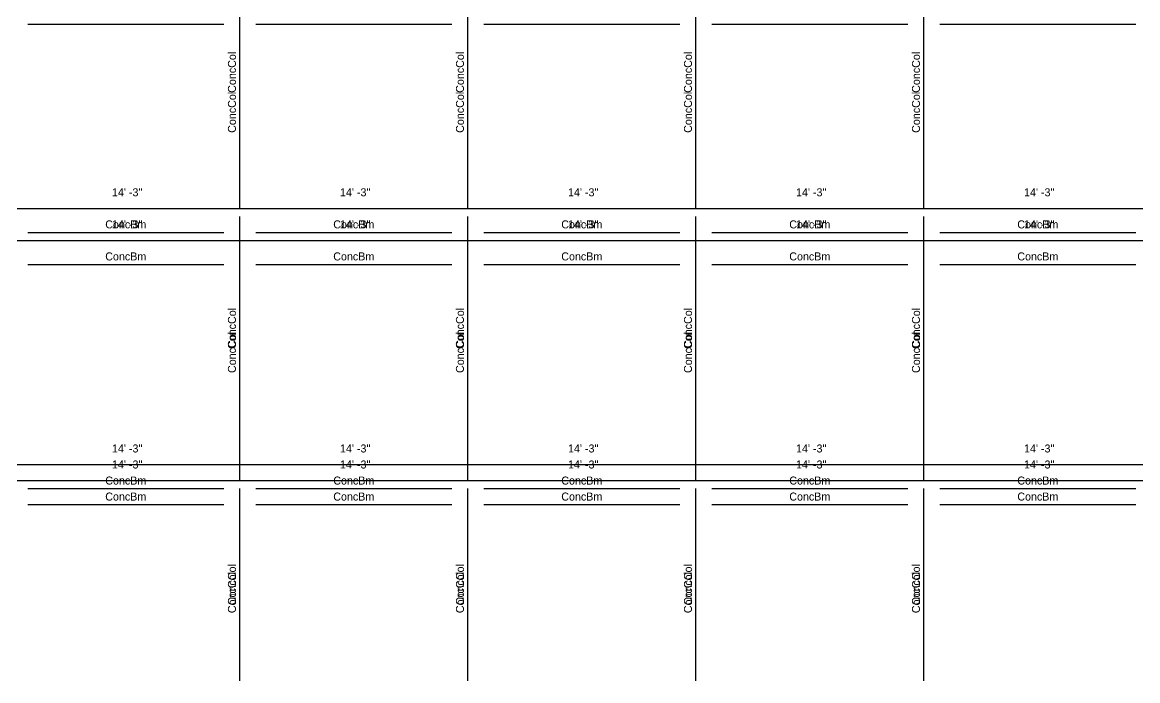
# Model space of a CAD drawing. Extents: x -38 to 2998, y -195 to 11529.
# Drawn here: x 753 to 1589, y 2928 to 3421 of the extents above; entities that cross this region are included whole.
import ezdxf
from ezdxf.enums import TextEntityAlignment as Align

# ---------------------------------------------------------------- set-up
doc = ezdxf.new("R2010")
doc.units = 0
doc.header["$MEASUREMENT"] = 0
doc.layers.get('0').update_dxf_attribs({"linetype": 'CONTINUOUS'})
for name, color, linetype in [('CENTERLINES', 7, 'CONTINUOUS'), ('DIMENSIONS', 4, 'CONTINUOUS'), ('TEXT', 5, 'CONTINUOUS')]:
    doc.layers.add(name, color=color, linetype=linetype)
doc.dimstyles.get("Standard").update_dxf_attribs({"dimtxt": 0.18, "dimasz": 0.18, "dimexe": 0.18, "dimexo": 0.0625, "dimgap": 0.09, "dimtad": 0, "dimtih": 1, "dimtoh": 1, "dimdec": 4, "dimzin": 0, "dimtxsty": 'STANDARD', "dimcen": 0.09, "dimazin": 3, "dimtfac": 1, "dimtdec": 4, "dimtofl": 0, "dimtmove": 0, "dimatfit": 3, "dimtolj": 1, "dimtzin": 0})

# ---------------------------------------------------------------- blocks, each defined once
blk = doc.blocks.new('*D3545')
at = {"color": 1, "linetype": 'BYBLOCK'}
for points in [[(749.73, 3094.77), (748.67, 3093.71), (741.25, 3086.29), (740.19, 3085.23)], [(920.73, 3094.77), (919.67, 3093.71), (912.25, 3086.29), (911.19, 3085.23)]]:
    blk.add_solid(points, dxfattribs=at)
at = {"layer": 'DIMENSIONS', "color": 9, "linetype": 'BYBLOCK'}
for p, q in [((744.96, 3090), (744.96, 3108)), ((915.96, 3090), (915.96, 3108))]:
    blk.add_line(p, q, dxfattribs=at)
at = {"layer": 'DIMENSIONS', "color": 0, "linetype": 'BYBLOCK'}
blk.add_line((744.96, 3090), (915.96, 3090), dxfattribs=at)
at = {"layer": 'DIMENSIONS', "color": 0, "linetype": 'BYBLOCK', "insert": (830.46, 3102), "char_height": 6, "attachment_point": 5}
blk.add_mtext("\\A1; 14' -3''", dxfattribs=at)
blk = doc.blocks.new('*D3546')
at = {"color": 1, "linetype": 'BYBLOCK'}
for points in [[(920.73, 3094.77), (919.67, 3093.71), (912.25, 3086.29), (911.19, 3085.23)], [(1091.73, 3094.77), (1090.67, 3093.71), (1083.25, 3086.29), (1082.19, 3085.23)]]:
    blk.add_solid(points, dxfattribs=at)
at = {"layer": 'DIMENSIONS', "color": 9, "linetype": 'BYBLOCK'}
for p, q in [((915.96, 3090), (915.96, 3108)), ((1086.96, 3090), (1086.96, 3108))]:
    blk.add_line(p, q, dxfattribs=at)
at = {"layer": 'DIMENSIONS', "color": 0, "linetype": 'BYBLOCK'}
blk.add_line((915.96, 3090), (1086.96, 3090), dxfattribs=at)
at = {"layer": 'DIMENSIONS', "color": 0, "linetype": 'BYBLOCK', "insert": (1001.46, 3102), "char_height": 6, "attachment_point": 5}
blk.add_mtext("\\A1; 14' -3''", dxfattribs=at)
blk = doc.blocks.new('*D3547')
at = {"color": 1, "linetype": 'BYBLOCK'}
for points in [[(1091.73, 3094.77), (1090.67, 3093.71), (1083.25, 3086.29), (1082.19, 3085.23)], [(1262.73, 3094.77), (1261.67, 3093.71), (1254.25, 3086.29), (1253.19, 3085.23)]]:
    blk.add_solid(points, dxfattribs=at)
at = {"layer": 'DIMENSIONS', "color": 9, "linetype": 'BYBLOCK'}
for p, q in [((1086.96, 3090), (1086.96, 3108)), ((1257.96, 3090), (1257.96, 3108))]:
    blk.add_line(p, q, dxfattribs=at)
at = {"layer": 'DIMENSIONS', "color": 0, "linetype": 'BYBLOCK'}
blk.add_line((1086.96, 3090), (1257.96, 3090), dxfattribs=at)
at = {"layer": 'DIMENSIONS', "color": 0, "linetype": 'BYBLOCK', "insert": (1172.46, 3102), "char_height": 6, "attachment_point": 5}
blk.add_mtext("\\A1; 14' -3''", dxfattribs=at)
blk = doc.blocks.new('*D3548')
at = {"color": 1, "linetype": 'BYBLOCK'}
for points in [[(1262.73, 3094.77), (1261.67, 3093.71), (1254.25, 3086.29), (1253.19, 3085.23)], [(1433.73, 3094.77), (1432.67, 3093.71), (1425.25, 3086.29), (1424.19, 3085.23)]]:
    blk.add_solid(points, dxfattribs=at)
at = {"layer": 'DIMENSIONS', "color": 9, "linetype": 'BYBLOCK'}
for p, q in [((1257.96, 3090), (1257.96, 3108)), ((1428.96, 3090), (1428.96, 3108))]:
    blk.add_line(p, q, dxfattribs=at)
at = {"layer": 'DIMENSIONS', "color": 0, "linetype": 'BYBLOCK'}
blk.add_line((1257.96, 3090), (1428.96, 3090), dxfattribs=at)
at = {"layer": 'DIMENSIONS', "color": 0, "linetype": 'BYBLOCK', "insert": (1343.46, 3102), "char_height": 6, "attachment_point": 5}
blk.add_mtext("\\A1; 14' -3''", dxfattribs=at)
blk = doc.blocks.new('*D3549')
at = {"color": 1, "linetype": 'BYBLOCK'}
for points in [[(1433.73, 3094.77), (1432.67, 3093.71), (1425.25, 3086.29), (1424.19, 3085.23)], [(1604.73, 3094.77), (1603.67, 3093.71), (1596.25, 3086.29), (1595.19, 3085.23)]]:
    blk.add_solid(points, dxfattribs=at)
at = {"layer": 'DIMENSIONS', "color": 9, "linetype": 'BYBLOCK'}
for p, q in [((1428.96, 3090), (1428.96, 3108)), ((1599.96, 3090), (1599.96, 3108))]:
    blk.add_line(p, q, dxfattribs=at)
at = {"layer": 'DIMENSIONS', "color": 0, "linetype": 'BYBLOCK'}
blk.add_line((1428.96, 3090), (1599.96, 3090), dxfattribs=at)
at = {"layer": 'DIMENSIONS', "color": 0, "linetype": 'BYBLOCK', "insert": (1514.46, 3102), "char_height": 6, "attachment_point": 5}
blk.add_mtext("\\A1; 14' -3''", dxfattribs=at)
blk = doc.blocks.new('*D3566')
at = {"color": 1, "linetype": 'BYBLOCK'}
for points in [[(749.73, 3286.77), (748.67, 3285.71), (741.25, 3278.29), (740.19, 3277.23)], [(920.73, 3286.77), (919.67, 3285.71), (912.25, 3278.29), (911.19, 3277.23)]]:
    blk.add_solid(points, dxfattribs=at)
at = {"layer": 'DIMENSIONS', "color": 9, "linetype": 'BYBLOCK'}
for p, q in [((744.96, 3282), (744.96, 3300)), ((915.96, 3282), (915.96, 3300))]:
    blk.add_line(p, q, dxfattribs=at)
at = {"layer": 'DIMENSIONS', "color": 0, "linetype": 'BYBLOCK'}
blk.add_line((744.96, 3282), (915.96, 3282), dxfattribs=at)
at = {"layer": 'DIMENSIONS', "color": 0, "linetype": 'BYBLOCK', "insert": (830.46, 3294), "char_height": 6, "attachment_point": 5}
blk.add_mtext("\\A1; 14' -3''", dxfattribs=at)
blk = doc.blocks.new('*D3567')
at = {"color": 1, "linetype": 'BYBLOCK'}
for points in [[(920.73, 3286.77), (919.67, 3285.71), (912.25, 3278.29), (911.19, 3277.23)], [(1091.73, 3286.77), (1090.67, 3285.71), (1083.25, 3278.29), (1082.19, 3277.23)]]:
    blk.add_solid(points, dxfattribs=at)
at = {"layer": 'DIMENSIONS', "color": 9, "linetype": 'BYBLOCK'}
for p, q in [((915.96, 3282), (915.96, 3300)), ((1086.96, 3282), (1086.96, 3300))]:
    blk.add_line(p, q, dxfattribs=at)
at = {"layer": 'DIMENSIONS', "color": 0, "linetype": 'BYBLOCK'}
blk.add_line((915.96, 3282), (1086.96, 3282), dxfattribs=at)
at = {"layer": 'DIMENSIONS', "color": 0, "linetype": 'BYBLOCK', "insert": (1001.46, 3294), "char_height": 6, "attachment_point": 5}
blk.add_mtext("\\A1; 14' -3''", dxfattribs=at)
blk = doc.blocks.new('*D3568')
at = {"color": 1, "linetype": 'BYBLOCK'}
for points in [[(1091.73, 3286.77), (1090.67, 3285.71), (1083.25, 3278.29), (1082.19, 3277.23)], [(1262.73, 3286.77), (1261.67, 3285.71), (1254.25, 3278.29), (1253.19, 3277.23)]]:
    blk.add_solid(points, dxfattribs=at)
at = {"layer": 'DIMENSIONS', "color": 9, "linetype": 'BYBLOCK'}
for p, q in [((1086.96, 3282), (1086.96, 3300)), ((1257.96, 3282), (1257.96, 3300))]:
    blk.add_line(p, q, dxfattribs=at)
at = {"layer": 'DIMENSIONS', "color": 0, "linetype": 'BYBLOCK'}
blk.add_line((1086.96, 3282), (1257.96, 3282), dxfattribs=at)
at = {"layer": 'DIMENSIONS', "color": 0, "linetype": 'BYBLOCK', "insert": (1172.46, 3294), "char_height": 6, "attachment_point": 5}
blk.add_mtext("\\A1; 14' -3''", dxfattribs=at)
blk = doc.blocks.new('*D3569')
at = {"color": 1, "linetype": 'BYBLOCK'}
for points in [[(1262.73, 3286.77), (1261.67, 3285.71), (1254.25, 3278.29), (1253.19, 3277.23)], [(1433.73, 3286.77), (1432.67, 3285.71), (1425.25, 3278.29), (1424.19, 3277.23)]]:
    blk.add_solid(points, dxfattribs=at)
at = {"layer": 'DIMENSIONS', "color": 9, "linetype": 'BYBLOCK'}
for p, q in [((1257.96, 3282), (1257.96, 3300)), ((1428.96, 3282), (1428.96, 3300))]:
    blk.add_line(p, q, dxfattribs=at)
at = {"layer": 'DIMENSIONS', "color": 0, "linetype": 'BYBLOCK'}
blk.add_line((1257.96, 3282), (1428.96, 3282), dxfattribs=at)
at = {"layer": 'DIMENSIONS', "color": 0, "linetype": 'BYBLOCK', "insert": (1343.46, 3294), "char_height": 6, "attachment_point": 5}
blk.add_mtext("\\A1; 14' -3''", dxfattribs=at)
blk = doc.blocks.new('*D3570')
at = {"color": 1, "linetype": 'BYBLOCK'}
for points in [[(1433.73, 3286.77), (1432.67, 3285.71), (1425.25, 3278.29), (1424.19, 3277.23)], [(1604.73, 3286.77), (1603.67, 3285.71), (1596.25, 3278.29), (1595.19, 3277.23)]]:
    blk.add_solid(points, dxfattribs=at)
at = {"layer": 'DIMENSIONS', "color": 9, "linetype": 'BYBLOCK'}
for p, q in [((1428.96, 3282), (1428.96, 3300)), ((1599.96, 3282), (1599.96, 3300))]:
    blk.add_line(p, q, dxfattribs=at)
at = {"layer": 'DIMENSIONS', "color": 0, "linetype": 'BYBLOCK'}
blk.add_line((1428.96, 3282), (1599.96, 3282), dxfattribs=at)
at = {"layer": 'DIMENSIONS', "color": 0, "linetype": 'BYBLOCK', "insert": (1514.46, 3294), "char_height": 6, "attachment_point": 5}
blk.add_mtext("\\A1; 14' -3''", dxfattribs=at)
blk = doc.blocks.new('*D4036')
at = {"color": 1, "linetype": 'BYBLOCK'}
for points in [[(749.73, 3082.77), (748.67, 3081.71), (741.25, 3074.29), (740.19, 3073.23)], [(920.73, 3082.77), (919.67, 3081.71), (912.25, 3074.29), (911.19, 3073.23)]]:
    blk.add_solid(points, dxfattribs=at)
at = {"layer": 'DIMENSIONS', "color": 9, "linetype": 'BYBLOCK'}
for p, q in [((744.96, 3078), (744.96, 3096)), ((915.96, 3078), (915.96, 3096))]:
    blk.add_line(p, q, dxfattribs=at)
at = {"layer": 'DIMENSIONS', "color": 0, "linetype": 'BYBLOCK'}
blk.add_line((744.96, 3078), (915.96, 3078), dxfattribs=at)
at = {"layer": 'DIMENSIONS', "color": 0, "linetype": 'BYBLOCK', "insert": (830.46, 3090), "char_height": 6, "attachment_point": 5}
blk.add_mtext("\\A1; 14' -3''", dxfattribs=at)
blk = doc.blocks.new('*D4037')
at = {"color": 1, "linetype": 'BYBLOCK'}
for points in [[(920.73, 3082.77), (919.67, 3081.71), (912.25, 3074.29), (911.19, 3073.23)], [(1091.73, 3082.77), (1090.67, 3081.71), (1083.25, 3074.29), (1082.19, 3073.23)]]:
    blk.add_solid(points, dxfattribs=at)
at = {"layer": 'DIMENSIONS', "color": 9, "linetype": 'BYBLOCK'}
for p, q in [((915.96, 3078), (915.96, 3096)), ((1086.96, 3078), (1086.96, 3096))]:
    blk.add_line(p, q, dxfattribs=at)
at = {"layer": 'DIMENSIONS', "color": 0, "linetype": 'BYBLOCK'}
blk.add_line((915.96, 3078), (1086.96, 3078), dxfattribs=at)
at = {"layer": 'DIMENSIONS', "color": 0, "linetype": 'BYBLOCK', "insert": (1001.46, 3090), "char_height": 6, "attachment_point": 5}
blk.add_mtext("\\A1; 14' -3''", dxfattribs=at)
blk = doc.blocks.new('*D4038')
at = {"color": 1, "linetype": 'BYBLOCK'}
for points in [[(1091.73, 3082.77), (1090.67, 3081.71), (1083.25, 3074.29), (1082.19, 3073.23)], [(1262.73, 3082.77), (1261.67, 3081.71), (1254.25, 3074.29), (1253.19, 3073.23)]]:
    blk.add_solid(points, dxfattribs=at)
at = {"layer": 'DIMENSIONS', "color": 9, "linetype": 'BYBLOCK'}
for p, q in [((1086.96, 3078), (1086.96, 3096)), ((1257.96, 3078), (1257.96, 3096))]:
    blk.add_line(p, q, dxfattribs=at)
at = {"layer": 'DIMENSIONS', "color": 0, "linetype": 'BYBLOCK'}
blk.add_line((1086.96, 3078), (1257.96, 3078), dxfattribs=at)
at = {"layer": 'DIMENSIONS', "color": 0, "linetype": 'BYBLOCK', "insert": (1172.46, 3090), "char_height": 6, "attachment_point": 5}
blk.add_mtext("\\A1; 14' -3''", dxfattribs=at)
blk = doc.blocks.new('*D4039')
at = {"color": 1, "linetype": 'BYBLOCK'}
for points in [[(1262.73, 3082.77), (1261.67, 3081.71), (1254.25, 3074.29), (1253.19, 3073.23)], [(1433.73, 3082.77), (1432.67, 3081.71), (1425.25, 3074.29), (1424.19, 3073.23)]]:
    blk.add_solid(points, dxfattribs=at)
at = {"layer": 'DIMENSIONS', "color": 9, "linetype": 'BYBLOCK'}
for p, q in [((1257.96, 3078), (1257.96, 3096)), ((1428.96, 3078), (1428.96, 3096))]:
    blk.add_line(p, q, dxfattribs=at)
at = {"layer": 'DIMENSIONS', "color": 0, "linetype": 'BYBLOCK'}
blk.add_line((1257.96, 3078), (1428.96, 3078), dxfattribs=at)
at = {"layer": 'DIMENSIONS', "color": 0, "linetype": 'BYBLOCK', "insert": (1343.46, 3090), "char_height": 6, "attachment_point": 5}
blk.add_mtext("\\A1; 14' -3''", dxfattribs=at)
blk = doc.blocks.new('*D4040')
at = {"color": 1, "linetype": 'BYBLOCK'}
for points in [[(1433.73, 3082.77), (1432.67, 3081.71), (1425.25, 3074.29), (1424.19, 3073.23)], [(1604.73, 3082.77), (1603.67, 3081.71), (1596.25, 3074.29), (1595.19, 3073.23)]]:
    blk.add_solid(points, dxfattribs=at)
at = {"layer": 'DIMENSIONS', "color": 9, "linetype": 'BYBLOCK'}
for p, q in [((1428.96, 3078), (1428.96, 3096)), ((1599.96, 3078), (1599.96, 3096))]:
    blk.add_line(p, q, dxfattribs=at)
at = {"layer": 'DIMENSIONS', "color": 0, "linetype": 'BYBLOCK'}
blk.add_line((1428.96, 3078), (1599.96, 3078), dxfattribs=at)
at = {"layer": 'DIMENSIONS', "color": 0, "linetype": 'BYBLOCK', "insert": (1514.46, 3090), "char_height": 6, "attachment_point": 5}
blk.add_mtext("\\A1; 14' -3''", dxfattribs=at)
blk = doc.blocks.new('*D4057')
at = {"color": 1, "linetype": 'BYBLOCK'}
for points in [[(749.73, 3262.77), (748.67, 3261.71), (741.25, 3254.29), (740.19, 3253.23)], [(920.73, 3262.77), (919.67, 3261.71), (912.25, 3254.29), (911.19, 3253.23)]]:
    blk.add_solid(points, dxfattribs=at)
at = {"layer": 'DIMENSIONS', "color": 9, "linetype": 'BYBLOCK'}
for p, q in [((744.96, 3258), (744.96, 3276)), ((915.96, 3258), (915.96, 3276))]:
    blk.add_line(p, q, dxfattribs=at)
at = {"layer": 'DIMENSIONS', "color": 0, "linetype": 'BYBLOCK'}
blk.add_line((744.96, 3258), (915.96, 3258), dxfattribs=at)
at = {"layer": 'DIMENSIONS', "color": 0, "linetype": 'BYBLOCK', "insert": (830.46, 3270), "char_height": 6, "attachment_point": 5}
blk.add_mtext("\\A1; 14' -3''", dxfattribs=at)
blk = doc.blocks.new('*D4058')
at = {"color": 1, "linetype": 'BYBLOCK'}
for points in [[(920.73, 3262.77), (919.67, 3261.71), (912.25, 3254.29), (911.19, 3253.23)], [(1091.73, 3262.77), (1090.67, 3261.71), (1083.25, 3254.29), (1082.19, 3253.23)]]:
    blk.add_solid(points, dxfattribs=at)
at = {"layer": 'DIMENSIONS', "color": 9, "linetype": 'BYBLOCK'}
for p, q in [((915.96, 3258), (915.96, 3276)), ((1086.96, 3258), (1086.96, 3276))]:
    blk.add_line(p, q, dxfattribs=at)
at = {"layer": 'DIMENSIONS', "color": 0, "linetype": 'BYBLOCK'}
blk.add_line((915.96, 3258), (1086.96, 3258), dxfattribs=at)
at = {"layer": 'DIMENSIONS', "color": 0, "linetype": 'BYBLOCK', "insert": (1001.46, 3270), "char_height": 6, "attachment_point": 5}
blk.add_mtext("\\A1; 14' -3''", dxfattribs=at)
blk = doc.blocks.new('*D4059')
at = {"color": 1, "linetype": 'BYBLOCK'}
for points in [[(1091.73, 3262.77), (1090.67, 3261.71), (1083.25, 3254.29), (1082.19, 3253.23)], [(1262.73, 3262.77), (1261.67, 3261.71), (1254.25, 3254.29), (1253.19, 3253.23)]]:
    blk.add_solid(points, dxfattribs=at)
at = {"layer": 'DIMENSIONS', "color": 9, "linetype": 'BYBLOCK'}
for p, q in [((1086.96, 3258), (1086.96, 3276)), ((1257.96, 3258), (1257.96, 3276))]:
    blk.add_line(p, q, dxfattribs=at)
at = {"layer": 'DIMENSIONS', "color": 0, "linetype": 'BYBLOCK'}
blk.add_line((1086.96, 3258), (1257.96, 3258), dxfattribs=at)
at = {"layer": 'DIMENSIONS', "color": 0, "linetype": 'BYBLOCK', "insert": (1172.46, 3270), "char_height": 6, "attachment_point": 5}
blk.add_mtext("\\A1; 14' -3''", dxfattribs=at)
blk = doc.blocks.new('*D4060')
at = {"color": 1, "linetype": 'BYBLOCK'}
for points in [[(1262.73, 3262.77), (1261.67, 3261.71), (1254.25, 3254.29), (1253.19, 3253.23)], [(1433.73, 3262.77), (1432.67, 3261.71), (1425.25, 3254.29), (1424.19, 3253.23)]]:
    blk.add_solid(points, dxfattribs=at)
at = {"layer": 'DIMENSIONS', "color": 9, "linetype": 'BYBLOCK'}
for p, q in [((1257.96, 3258), (1257.96, 3276)), ((1428.96, 3258), (1428.96, 3276))]:
    blk.add_line(p, q, dxfattribs=at)
at = {"layer": 'DIMENSIONS', "color": 0, "linetype": 'BYBLOCK'}
blk.add_line((1257.96, 3258), (1428.96, 3258), dxfattribs=at)
at = {"layer": 'DIMENSIONS', "color": 0, "linetype": 'BYBLOCK', "insert": (1343.46, 3270), "char_height": 6, "attachment_point": 5}
blk.add_mtext("\\A1; 14' -3''", dxfattribs=at)
blk = doc.blocks.new('*D4061')
at = {"color": 1, "linetype": 'BYBLOCK'}
for points in [[(1433.73, 3262.77), (1432.67, 3261.71), (1425.25, 3254.29), (1424.19, 3253.23)], [(1604.73, 3262.77), (1603.67, 3261.71), (1596.25, 3254.29), (1595.19, 3253.23)]]:
    blk.add_solid(points, dxfattribs=at)
at = {"layer": 'DIMENSIONS', "color": 9, "linetype": 'BYBLOCK'}
for p, q in [((1428.96, 3258), (1428.96, 3276)), ((1599.96, 3258), (1599.96, 3276))]:
    blk.add_line(p, q, dxfattribs=at)
at = {"layer": 'DIMENSIONS', "color": 0, "linetype": 'BYBLOCK'}
blk.add_line((1428.96, 3258), (1599.96, 3258), dxfattribs=at)
at = {"layer": 'DIMENSIONS', "color": 0, "linetype": 'BYBLOCK', "insert": (1514.46, 3270), "char_height": 6, "attachment_point": 5}
blk.add_mtext("\\A1; 14' -3''", dxfattribs=at)
blk = doc.blocks.new('*D4506')
at = {"color": 1, "linetype": 'BYBLOCK'}
for points in [[(749.73, 3082.77), (748.67, 3081.71), (741.25, 3074.29), (740.19, 3073.23)], [(920.73, 3082.77), (919.67, 3081.71), (912.25, 3074.29), (911.19, 3073.23)]]:
    blk.add_solid(points, dxfattribs=at)
at = {"layer": 'DIMENSIONS', "color": 9, "linetype": 'BYBLOCK'}
for p, q in [((744.96, 3078), (744.96, 3096)), ((915.96, 3078), (915.96, 3096))]:
    blk.add_line(p, q, dxfattribs=at)
at = {"layer": 'DIMENSIONS', "color": 0, "linetype": 'BYBLOCK'}
blk.add_line((744.96, 3078), (915.96, 3078), dxfattribs=at)
at = {"layer": 'DIMENSIONS', "color": 0, "linetype": 'BYBLOCK', "insert": (830.46, 3090), "char_height": 6, "attachment_point": 5}
blk.add_mtext("\\A1; 14' -3''", dxfattribs=at)
blk = doc.blocks.new('*D4507')
at = {"color": 1, "linetype": 'BYBLOCK'}
for points in [[(920.73, 3082.77), (919.67, 3081.71), (912.25, 3074.29), (911.19, 3073.23)], [(1091.73, 3082.77), (1090.67, 3081.71), (1083.25, 3074.29), (1082.19, 3073.23)]]:
    blk.add_solid(points, dxfattribs=at)
at = {"layer": 'DIMENSIONS', "color": 9, "linetype": 'BYBLOCK'}
for p, q in [((915.96, 3078), (915.96, 3096)), ((1086.96, 3078), (1086.96, 3096))]:
    blk.add_line(p, q, dxfattribs=at)
at = {"layer": 'DIMENSIONS', "color": 0, "linetype": 'BYBLOCK'}
blk.add_line((915.96, 3078), (1086.96, 3078), dxfattribs=at)
at = {"layer": 'DIMENSIONS', "color": 0, "linetype": 'BYBLOCK', "insert": (1001.46, 3090), "char_height": 6, "attachment_point": 5}
blk.add_mtext("\\A1; 14' -3''", dxfattribs=at)
blk = doc.blocks.new('*D4508')
at = {"color": 1, "linetype": 'BYBLOCK'}
for points in [[(1091.73, 3082.77), (1090.67, 3081.71), (1083.25, 3074.29), (1082.19, 3073.23)], [(1262.73, 3082.77), (1261.67, 3081.71), (1254.25, 3074.29), (1253.19, 3073.23)]]:
    blk.add_solid(points, dxfattribs=at)
at = {"layer": 'DIMENSIONS', "color": 9, "linetype": 'BYBLOCK'}
for p, q in [((1086.96, 3078), (1086.96, 3096)), ((1257.96, 3078), (1257.96, 3096))]:
    blk.add_line(p, q, dxfattribs=at)
at = {"layer": 'DIMENSIONS', "color": 0, "linetype": 'BYBLOCK'}
blk.add_line((1086.96, 3078), (1257.96, 3078), dxfattribs=at)
at = {"layer": 'DIMENSIONS', "color": 0, "linetype": 'BYBLOCK', "insert": (1172.46, 3090), "char_height": 6, "attachment_point": 5}
blk.add_mtext("\\A1; 14' -3''", dxfattribs=at)
blk = doc.blocks.new('*D4509')
at = {"color": 1, "linetype": 'BYBLOCK'}
for points in [[(1262.73, 3082.77), (1261.67, 3081.71), (1254.25, 3074.29), (1253.19, 3073.23)], [(1433.73, 3082.77), (1432.67, 3081.71), (1425.25, 3074.29), (1424.19, 3073.23)]]:
    blk.add_solid(points, dxfattribs=at)
at = {"layer": 'DIMENSIONS', "color": 9, "linetype": 'BYBLOCK'}
for p, q in [((1257.96, 3078), (1257.96, 3096)), ((1428.96, 3078), (1428.96, 3096))]:
    blk.add_line(p, q, dxfattribs=at)
at = {"layer": 'DIMENSIONS', "color": 0, "linetype": 'BYBLOCK'}
blk.add_line((1257.96, 3078), (1428.96, 3078), dxfattribs=at)
at = {"layer": 'DIMENSIONS', "color": 0, "linetype": 'BYBLOCK', "insert": (1343.46, 3090), "char_height": 6, "attachment_point": 5}
blk.add_mtext("\\A1; 14' -3''", dxfattribs=at)
blk = doc.blocks.new('*D4510')
at = {"color": 1, "linetype": 'BYBLOCK'}
for points in [[(1433.73, 3082.77), (1432.67, 3081.71), (1425.25, 3074.29), (1424.19, 3073.23)], [(1604.73, 3082.77), (1603.67, 3081.71), (1596.25, 3074.29), (1595.19, 3073.23)]]:
    blk.add_solid(points, dxfattribs=at)
at = {"layer": 'DIMENSIONS', "color": 9, "linetype": 'BYBLOCK'}
for p, q in [((1428.96, 3078), (1428.96, 3096)), ((1599.96, 3078), (1599.96, 3096))]:
    blk.add_line(p, q, dxfattribs=at)
at = {"layer": 'DIMENSIONS', "color": 0, "linetype": 'BYBLOCK'}
blk.add_line((1428.96, 3078), (1599.96, 3078), dxfattribs=at)
at = {"layer": 'DIMENSIONS', "color": 0, "linetype": 'BYBLOCK', "insert": (1514.46, 3090), "char_height": 6, "attachment_point": 5}
blk.add_mtext("\\A1; 14' -3''", dxfattribs=at)
blk = doc.blocks.new('*D4527')
at = {"color": 1, "linetype": 'BYBLOCK'}
for points in [[(749.73, 3262.77), (748.67, 3261.71), (741.25, 3254.29), (740.19, 3253.23)], [(920.73, 3262.77), (919.67, 3261.71), (912.25, 3254.29), (911.19, 3253.23)]]:
    blk.add_solid(points, dxfattribs=at)
at = {"layer": 'DIMENSIONS', "color": 9, "linetype": 'BYBLOCK'}
for p, q in [((744.96, 3258), (744.96, 3276)), ((915.96, 3258), (915.96, 3276))]:
    blk.add_line(p, q, dxfattribs=at)
at = {"layer": 'DIMENSIONS', "color": 0, "linetype": 'BYBLOCK'}
blk.add_line((744.96, 3258), (915.96, 3258), dxfattribs=at)
at = {"layer": 'DIMENSIONS', "color": 0, "linetype": 'BYBLOCK', "insert": (830.46, 3270), "char_height": 6, "attachment_point": 5}
blk.add_mtext("\\A1; 14' -3''", dxfattribs=at)
blk = doc.blocks.new('*D4528')
at = {"color": 1, "linetype": 'BYBLOCK'}
for points in [[(920.73, 3262.77), (919.67, 3261.71), (912.25, 3254.29), (911.19, 3253.23)], [(1091.73, 3262.77), (1090.67, 3261.71), (1083.25, 3254.29), (1082.19, 3253.23)]]:
    blk.add_solid(points, dxfattribs=at)
at = {"layer": 'DIMENSIONS', "color": 9, "linetype": 'BYBLOCK'}
for p, q in [((915.96, 3258), (915.96, 3276)), ((1086.96, 3258), (1086.96, 3276))]:
    blk.add_line(p, q, dxfattribs=at)
at = {"layer": 'DIMENSIONS', "color": 0, "linetype": 'BYBLOCK'}
blk.add_line((915.96, 3258), (1086.96, 3258), dxfattribs=at)
at = {"layer": 'DIMENSIONS', "color": 0, "linetype": 'BYBLOCK', "insert": (1001.46, 3270), "char_height": 6, "attachment_point": 5}
blk.add_mtext("\\A1; 14' -3''", dxfattribs=at)
blk = doc.blocks.new('*D4529')
at = {"color": 1, "linetype": 'BYBLOCK'}
for points in [[(1091.73, 3262.77), (1090.67, 3261.71), (1083.25, 3254.29), (1082.19, 3253.23)], [(1262.73, 3262.77), (1261.67, 3261.71), (1254.25, 3254.29), (1253.19, 3253.23)]]:
    blk.add_solid(points, dxfattribs=at)
at = {"layer": 'DIMENSIONS', "color": 9, "linetype": 'BYBLOCK'}
for p, q in [((1086.96, 3258), (1086.96, 3276)), ((1257.96, 3258), (1257.96, 3276))]:
    blk.add_line(p, q, dxfattribs=at)
at = {"layer": 'DIMENSIONS', "color": 0, "linetype": 'BYBLOCK'}
blk.add_line((1086.96, 3258), (1257.96, 3258), dxfattribs=at)
at = {"layer": 'DIMENSIONS', "color": 0, "linetype": 'BYBLOCK', "insert": (1172.46, 3270), "char_height": 6, "attachment_point": 5}
blk.add_mtext("\\A1; 14' -3''", dxfattribs=at)
blk = doc.blocks.new('*D4530')
at = {"color": 1, "linetype": 'BYBLOCK'}
for points in [[(1262.73, 3262.77), (1261.67, 3261.71), (1254.25, 3254.29), (1253.19, 3253.23)], [(1433.73, 3262.77), (1432.67, 3261.71), (1425.25, 3254.29), (1424.19, 3253.23)]]:
    blk.add_solid(points, dxfattribs=at)
at = {"layer": 'DIMENSIONS', "color": 9, "linetype": 'BYBLOCK'}
for p, q in [((1257.96, 3258), (1257.96, 3276)), ((1428.96, 3258), (1428.96, 3276))]:
    blk.add_line(p, q, dxfattribs=at)
at = {"layer": 'DIMENSIONS', "color": 0, "linetype": 'BYBLOCK'}
blk.add_line((1257.96, 3258), (1428.96, 3258), dxfattribs=at)
at = {"layer": 'DIMENSIONS', "color": 0, "linetype": 'BYBLOCK', "insert": (1343.46, 3270), "char_height": 6, "attachment_point": 5}
blk.add_mtext("\\A1; 14' -3''", dxfattribs=at)
blk = doc.blocks.new('*D4531')
at = {"color": 1, "linetype": 'BYBLOCK'}
for points in [[(1433.73, 3262.77), (1432.67, 3261.71), (1425.25, 3254.29), (1424.19, 3253.23)], [(1604.73, 3262.77), (1603.67, 3261.71), (1596.25, 3254.29), (1595.19, 3253.23)]]:
    blk.add_solid(points, dxfattribs=at)
at = {"layer": 'DIMENSIONS', "color": 9, "linetype": 'BYBLOCK'}
for p, q in [((1428.96, 3258), (1428.96, 3276)), ((1599.96, 3258), (1599.96, 3276))]:
    blk.add_line(p, q, dxfattribs=at)
at = {"layer": 'DIMENSIONS', "color": 0, "linetype": 'BYBLOCK'}
blk.add_line((1428.96, 3258), (1599.96, 3258), dxfattribs=at)
at = {"layer": 'DIMENSIONS', "color": 0, "linetype": 'BYBLOCK', "insert": (1514.46, 3270), "char_height": 6, "attachment_point": 5}
blk.add_mtext("\\A1; 14' -3''", dxfattribs=at)
blk = doc.blocks.new('*D4976')
at = {"color": 1, "linetype": 'BYBLOCK'}
for points in [[(749.73, 3082.77), (748.67, 3081.71), (741.25, 3074.29), (740.19, 3073.23)], [(920.73, 3082.77), (919.67, 3081.71), (912.25, 3074.29), (911.19, 3073.23)]]:
    blk.add_solid(points, dxfattribs=at)
at = {"layer": 'DIMENSIONS', "color": 9, "linetype": 'BYBLOCK'}
for p, q in [((744.96, 3078), (744.96, 3096)), ((915.96, 3078), (915.96, 3096))]:
    blk.add_line(p, q, dxfattribs=at)
at = {"layer": 'DIMENSIONS', "color": 0, "linetype": 'BYBLOCK'}
blk.add_line((744.96, 3078), (915.96, 3078), dxfattribs=at)
at = {"layer": 'DIMENSIONS', "color": 0, "linetype": 'BYBLOCK', "insert": (830.46, 3090), "char_height": 6, "attachment_point": 5}
blk.add_mtext("\\A1; 14' -3''", dxfattribs=at)
blk = doc.blocks.new('*D4977')
at = {"color": 1, "linetype": 'BYBLOCK'}
for points in [[(920.73, 3082.77), (919.67, 3081.71), (912.25, 3074.29), (911.19, 3073.23)], [(1091.73, 3082.77), (1090.67, 3081.71), (1083.25, 3074.29), (1082.19, 3073.23)]]:
    blk.add_solid(points, dxfattribs=at)
at = {"layer": 'DIMENSIONS', "color": 9, "linetype": 'BYBLOCK'}
for p, q in [((915.96, 3078), (915.96, 3096)), ((1086.96, 3078), (1086.96, 3096))]:
    blk.add_line(p, q, dxfattribs=at)
at = {"layer": 'DIMENSIONS', "color": 0, "linetype": 'BYBLOCK'}
blk.add_line((915.96, 3078), (1086.96, 3078), dxfattribs=at)
at = {"layer": 'DIMENSIONS', "color": 0, "linetype": 'BYBLOCK', "insert": (1001.46, 3090), "char_height": 6, "attachment_point": 5}
blk.add_mtext("\\A1; 14' -3''", dxfattribs=at)
blk = doc.blocks.new('*D4978')
at = {"color": 1, "linetype": 'BYBLOCK'}
for points in [[(1091.73, 3082.77), (1090.67, 3081.71), (1083.25, 3074.29), (1082.19, 3073.23)], [(1262.73, 3082.77), (1261.67, 3081.71), (1254.25, 3074.29), (1253.19, 3073.23)]]:
    blk.add_solid(points, dxfattribs=at)
at = {"layer": 'DIMENSIONS', "color": 9, "linetype": 'BYBLOCK'}
for p, q in [((1086.96, 3078), (1086.96, 3096)), ((1257.96, 3078), (1257.96, 3096))]:
    blk.add_line(p, q, dxfattribs=at)
at = {"layer": 'DIMENSIONS', "color": 0, "linetype": 'BYBLOCK'}
blk.add_line((1086.96, 3078), (1257.96, 3078), dxfattribs=at)
at = {"layer": 'DIMENSIONS', "color": 0, "linetype": 'BYBLOCK', "insert": (1172.46, 3090), "char_height": 6, "attachment_point": 5}
blk.add_mtext("\\A1; 14' -3''", dxfattribs=at)
blk = doc.blocks.new('*D4979')
at = {"color": 1, "linetype": 'BYBLOCK'}
for points in [[(1262.73, 3082.77), (1261.67, 3081.71), (1254.25, 3074.29), (1253.19, 3073.23)], [(1433.73, 3082.77), (1432.67, 3081.71), (1425.25, 3074.29), (1424.19, 3073.23)]]:
    blk.add_solid(points, dxfattribs=at)
at = {"layer": 'DIMENSIONS', "color": 9, "linetype": 'BYBLOCK'}
for p, q in [((1257.96, 3078), (1257.96, 3096)), ((1428.96, 3078), (1428.96, 3096))]:
    blk.add_line(p, q, dxfattribs=at)
at = {"layer": 'DIMENSIONS', "color": 0, "linetype": 'BYBLOCK'}
blk.add_line((1257.96, 3078), (1428.96, 3078), dxfattribs=at)
at = {"layer": 'DIMENSIONS', "color": 0, "linetype": 'BYBLOCK', "insert": (1343.46, 3090), "char_height": 6, "attachment_point": 5}
blk.add_mtext("\\A1; 14' -3''", dxfattribs=at)
blk = doc.blocks.new('*D4980')
at = {"color": 1, "linetype": 'BYBLOCK'}
for points in [[(1433.73, 3082.77), (1432.67, 3081.71), (1425.25, 3074.29), (1424.19, 3073.23)], [(1604.73, 3082.77), (1603.67, 3081.71), (1596.25, 3074.29), (1595.19, 3073.23)]]:
    blk.add_solid(points, dxfattribs=at)
at = {"layer": 'DIMENSIONS', "color": 9, "linetype": 'BYBLOCK'}
for p, q in [((1428.96, 3078), (1428.96, 3096)), ((1599.96, 3078), (1599.96, 3096))]:
    blk.add_line(p, q, dxfattribs=at)
at = {"layer": 'DIMENSIONS', "color": 0, "linetype": 'BYBLOCK'}
blk.add_line((1428.96, 3078), (1599.96, 3078), dxfattribs=at)
at = {"layer": 'DIMENSIONS', "color": 0, "linetype": 'BYBLOCK', "insert": (1514.46, 3090), "char_height": 6, "attachment_point": 5}
blk.add_mtext("\\A1; 14' -3''", dxfattribs=at)
blk = doc.blocks.new('*D4997')
at = {"color": 1, "linetype": 'BYBLOCK'}
for points in [[(749.73, 3262.77), (748.67, 3261.71), (741.25, 3254.29), (740.19, 3253.23)], [(920.73, 3262.77), (919.67, 3261.71), (912.25, 3254.29), (911.19, 3253.23)]]:
    blk.add_solid(points, dxfattribs=at)
at = {"layer": 'DIMENSIONS', "color": 9, "linetype": 'BYBLOCK'}
for p, q in [((744.96, 3258), (744.96, 3276)), ((915.96, 3258), (915.96, 3276))]:
    blk.add_line(p, q, dxfattribs=at)
at = {"layer": 'DIMENSIONS', "color": 0, "linetype": 'BYBLOCK'}
blk.add_line((744.96, 3258), (915.96, 3258), dxfattribs=at)
at = {"layer": 'DIMENSIONS', "color": 0, "linetype": 'BYBLOCK', "insert": (830.46, 3270), "char_height": 6, "attachment_point": 5}
blk.add_mtext("\\A1; 14' -3''", dxfattribs=at)
blk = doc.blocks.new('*D4998')
at = {"color": 1, "linetype": 'BYBLOCK'}
for points in [[(920.73, 3262.77), (919.67, 3261.71), (912.25, 3254.29), (911.19, 3253.23)], [(1091.73, 3262.77), (1090.67, 3261.71), (1083.25, 3254.29), (1082.19, 3253.23)]]:
    blk.add_solid(points, dxfattribs=at)
at = {"layer": 'DIMENSIONS', "color": 9, "linetype": 'BYBLOCK'}
for p, q in [((915.96, 3258), (915.96, 3276)), ((1086.96, 3258), (1086.96, 3276))]:
    blk.add_line(p, q, dxfattribs=at)
at = {"layer": 'DIMENSIONS', "color": 0, "linetype": 'BYBLOCK'}
blk.add_line((915.96, 3258), (1086.96, 3258), dxfattribs=at)
at = {"layer": 'DIMENSIONS', "color": 0, "linetype": 'BYBLOCK', "insert": (1001.46, 3270), "char_height": 6, "attachment_point": 5}
blk.add_mtext("\\A1; 14' -3''", dxfattribs=at)
blk = doc.blocks.new('*D4999')
at = {"color": 1, "linetype": 'BYBLOCK'}
for points in [[(1091.73, 3262.77), (1090.67, 3261.71), (1083.25, 3254.29), (1082.19, 3253.23)], [(1262.73, 3262.77), (1261.67, 3261.71), (1254.25, 3254.29), (1253.19, 3253.23)]]:
    blk.add_solid(points, dxfattribs=at)
at = {"layer": 'DIMENSIONS', "color": 9, "linetype": 'BYBLOCK'}
for p, q in [((1086.96, 3258), (1086.96, 3276)), ((1257.96, 3258), (1257.96, 3276))]:
    blk.add_line(p, q, dxfattribs=at)
at = {"layer": 'DIMENSIONS', "color": 0, "linetype": 'BYBLOCK'}
blk.add_line((1086.96, 3258), (1257.96, 3258), dxfattribs=at)
at = {"layer": 'DIMENSIONS', "color": 0, "linetype": 'BYBLOCK', "insert": (1172.46, 3270), "char_height": 6, "attachment_point": 5}
blk.add_mtext("\\A1; 14' -3''", dxfattribs=at)
blk = doc.blocks.new('*D5000')
at = {"color": 1, "linetype": 'BYBLOCK'}
for points in [[(1262.73, 3262.77), (1261.67, 3261.71), (1254.25, 3254.29), (1253.19, 3253.23)], [(1433.73, 3262.77), (1432.67, 3261.71), (1425.25, 3254.29), (1424.19, 3253.23)]]:
    blk.add_solid(points, dxfattribs=at)
at = {"layer": 'DIMENSIONS', "color": 9, "linetype": 'BYBLOCK'}
for p, q in [((1257.96, 3258), (1257.96, 3276)), ((1428.96, 3258), (1428.96, 3276))]:
    blk.add_line(p, q, dxfattribs=at)
at = {"layer": 'DIMENSIONS', "color": 0, "linetype": 'BYBLOCK'}
blk.add_line((1257.96, 3258), (1428.96, 3258), dxfattribs=at)
at = {"layer": 'DIMENSIONS', "color": 0, "linetype": 'BYBLOCK', "insert": (1343.46, 3270), "char_height": 6, "attachment_point": 5}
blk.add_mtext("\\A1; 14' -3''", dxfattribs=at)
blk = doc.blocks.new('*D5001')
at = {"color": 1, "linetype": 'BYBLOCK'}
for points in [[(1433.73, 3262.77), (1432.67, 3261.71), (1425.25, 3254.29), (1424.19, 3253.23)], [(1604.73, 3262.77), (1603.67, 3261.71), (1596.25, 3254.29), (1595.19, 3253.23)]]:
    blk.add_solid(points, dxfattribs=at)
at = {"layer": 'DIMENSIONS', "color": 9, "linetype": 'BYBLOCK'}
for p, q in [((1428.96, 3258), (1428.96, 3276)), ((1599.96, 3258), (1599.96, 3276))]:
    blk.add_line(p, q, dxfattribs=at)
at = {"layer": 'DIMENSIONS', "color": 0, "linetype": 'BYBLOCK'}
blk.add_line((1428.96, 3258), (1599.96, 3258), dxfattribs=at)
at = {"layer": 'DIMENSIONS', "color": 0, "linetype": 'BYBLOCK', "insert": (1514.46, 3270), "char_height": 6, "attachment_point": 5}
blk.add_mtext("\\A1; 14' -3''", dxfattribs=at)

msp = doc.modelspace()

# ---------------------------------------------------------------- linework, layer by layer
at = {"layer": 'CENTERLINES', "color": 0, "linetype": 'CONTINUOUS'}
for p, q in [((915.96, 3312), (915.96, 3456)), ((1086.96, 3312), (1086.96, 3456)), ((1257.96, 3312), (1257.96, 3456)), ((1428.96, 3312), (1428.96, 3456)), ((756.96, 3420), (903.96, 3420)), ((756.96, 3420), (903.96, 3420)), ((756.96, 3420), (903.96, 3420)), ((915.96, 3288), (915.96, 3420)), ((915.96, 3288), (915.96, 3420)), ((915.96, 3288), (915.96, 3420)), ((927.96, 3420), (1074.96, 3420)), ((927.96, 3420), (1074.96, 3420)), ((927.96, 3420), (1074.96, 3420)), ((1086.96, 3288), (1086.96, 3420)), ((1086.96, 3288), (1086.96, 3420)), ((1086.96, 3288), (1086.96, 3420)), ((1098.96, 3420), (1245.96, 3420)), ((1098.96, 3420), (1245.96, 3420)), ((1098.96, 3420), (1245.96, 3420)), ((1257.96, 3288), (1257.96, 3420)), ((1257.96, 3288), (1257.96, 3420)), ((1257.96, 3288), (1257.96, 3420)), ((1269.96, 3420), (1416.96, 3420)), ((1269.96, 3420), (1416.96, 3420)), ((1269.96, 3420), (1416.96, 3420)), ((1428.96, 3288), (1428.96, 3420)), ((1428.96, 3288), (1428.96, 3420)), ((1428.96, 3288), (1428.96, 3420)), ((1440.96, 3420), (1587.96, 3420)), ((1440.96, 3420), (1587.96, 3420)), ((1440.96, 3420), (1587.96, 3420)), ((756.96, 3264), (903.96, 3264)), ((915.96, 3120), (915.96, 3264)), ((927.96, 3264), (1074.96, 3264)), ((1086.96, 3120), (1086.96, 3264)), ((1098.96, 3264), (1245.96, 3264)), ((1257.96, 3120), (1257.96, 3264)), ((1269.96, 3264), (1416.96, 3264)), ((1428.96, 3120), (1428.96, 3264)), ((1440.96, 3264), (1587.96, 3264)), ((756.96, 3240), (903.96, 3240)), ((756.96, 3240), (903.96, 3240)), ((756.96, 3240), (903.96, 3240)), ((915.96, 3108), (915.96, 3240)), ((915.96, 3108), (915.96, 3240)), ((915.96, 3108), (915.96, 3240)), ((927.96, 3240), (1074.96, 3240)), ((927.96, 3240), (1074.96, 3240)), ((927.96, 3240), (1074.96, 3240)), ((1086.96, 3108), (1086.96, 3240)), ((1086.96, 3108), (1086.96, 3240)), ((1086.96, 3108), (1086.96, 3240)), ((1098.96, 3240), (1245.96, 3240)), ((1098.96, 3240), (1245.96, 3240)), ((1098.96, 3240), (1245.96, 3240)), ((1257.96, 3108), (1257.96, 3240)), ((1257.96, 3108), (1257.96, 3240)), ((1257.96, 3108), (1257.96, 3240)), ((1269.96, 3240), (1416.96, 3240)), ((1269.96, 3240), (1416.96, 3240)), ((1269.96, 3240), (1416.96, 3240)), ((1428.96, 3108), (1428.96, 3240)), ((1428.96, 3108), (1428.96, 3240)), ((1428.96, 3108), (1428.96, 3240)), ((1440.96, 3240), (1587.96, 3240)), ((1440.96, 3240), (1587.96, 3240)), ((1440.96, 3240), (1587.96, 3240)), ((756.96, 3072), (903.96, 3072)), ((915.96, 2928), (915.96, 3072)), ((927.96, 3072), (1074.96, 3072)), ((1086.96, 2928), (1086.96, 3072)), ((1098.96, 3072), (1245.96, 3072)), ((1257.96, 2928), (1257.96, 3072)), ((1269.96, 3072), (1416.96, 3072)), ((1428.96, 2928), (1428.96, 3072)), ((1440.96, 3072), (1587.96, 3072)), ((756.96, 3060), (903.96, 3060)), ((756.96, 3060), (903.96, 3060)), ((756.96, 3060), (903.96, 3060)), ((915.96, 2928), (915.96, 3060)), ((915.96, 2928), (915.96, 3060)), ((915.96, 2928), (915.96, 3060)), ((927.96, 3060), (1074.96, 3060)), ((927.96, 3060), (1074.96, 3060)), ((927.96, 3060), (1074.96, 3060)), ((1086.96, 2928), (1086.96, 3060)), ((1086.96, 2928), (1086.96, 3060)), ((1086.96, 2928), (1086.96, 3060)), ((1098.96, 3060), (1245.96, 3060)), ((1098.96, 3060), (1245.96, 3060)), ((1098.96, 3060), (1245.96, 3060)), ((1257.96, 2928), (1257.96, 3060)), ((1257.96, 2928), (1257.96, 3060)), ((1257.96, 2928), (1257.96, 3060)), ((1269.96, 3060), (1416.96, 3060)), ((1269.96, 3060), (1416.96, 3060)), ((1269.96, 3060), (1416.96, 3060)), ((1428.96, 2928), (1428.96, 3060)), ((1428.96, 2928), (1428.96, 3060)), ((1428.96, 2928), (1428.96, 3060)), ((1440.96, 3060), (1587.96, 3060)), ((1440.96, 3060), (1587.96, 3060)), ((1440.96, 3060), (1587.96, 3060))]:
    msp.add_line(p, q, dxfattribs=at)

# ---------------------------------------------------------------- texts
at = {"layer": 'TEXT', "color": 0}
for p in [(909.96, 3384), (1080.96, 3384), (1251.96, 3384), (1422.96, 3384), (909.96, 3354), (909.96, 3354), (909.96, 3354), (1080.96, 3354), (1080.96, 3354), (1080.96, 3354), (1251.96, 3354), (1251.96, 3354), (1251.96, 3354), (1422.96, 3354), (1422.96, 3354), (1422.96, 3354), (909.96, 3192), (1080.96, 3192), (1251.96, 3192), (1422.96, 3192), (909.96, 3174), (909.96, 3174), (909.96, 3174), (1080.96, 3174), (1080.96, 3174), (1080.96, 3174), (1251.96, 3174), (1251.96, 3174), (1251.96, 3174), (1422.96, 3174), (1422.96, 3174), (1422.96, 3174), (909.96, 3000), (1080.96, 3000), (1251.96, 3000), (1422.96, 3000), (909.96, 2994), (909.96, 2994), (909.96, 2994), (1080.96, 2994), (1080.96, 2994), (1080.96, 2994), (1251.96, 2994), (1251.96, 2994), (1251.96, 2994), (1422.96, 2994), (1422.96, 2994), (1422.96, 2994)]:
    msp.add_text('ConcCol', height=6, rotation=90, dxfattribs=at).set_placement(p, align=Align.MIDDLE)
for p in [(830.46, 3270), (1001.46, 3270), (1172.46, 3270), (1343.46, 3270), (1514.46, 3270), (830.46, 3246), (830.46, 3246), (830.46, 3246), (1001.46, 3246), (1001.46, 3246), (1001.46, 3246), (1172.46, 3246), (1172.46, 3246), (1172.46, 3246), (1343.46, 3246), (1343.46, 3246), (1343.46, 3246), (1514.46, 3246), (1514.46, 3246), (1514.46, 3246), (830.46, 3078), (1001.46, 3078), (1172.46, 3078), (1343.46, 3078), (1514.46, 3078), (830.46, 3066), (830.46, 3066), (830.46, 3066), (1001.46, 3066), (1001.46, 3066), (1001.46, 3066), (1172.46, 3066), (1172.46, 3066), (1172.46, 3066), (1343.46, 3066), (1343.46, 3066), (1343.46, 3066), (1514.46, 3066), (1514.46, 3066), (1514.46, 3066)]:
    msp.add_text('ConcBm', height=6, dxfattribs=at).set_placement(p, align=Align.MIDDLE)

# ---------------------------------------------------------------- dimensions: what is measured, and where the dimension line sits
at = {"layer": 'DIMENSIONS'}
for base, p1, p2, picture, middle in [((915.96, 3282), (744.96, 3270), (915.96, 3270), '*D3566', (830.46, 3270)), ((1086.96, 3282), (915.96, 3270), (1086.96, 3270), '*D3567', (1001.46, 3270)), ((1257.96, 3282), (1086.96, 3270), (1257.96, 3270), '*D3568', (1172.46, 3270)), ((1428.96, 3282), (1257.96, 3270), (1428.96, 3270), '*D3569', (1343.46, 3270)), ((1599.96, 3282), (1428.96, 3270), (1599.96, 3270), '*D3570', (1514.46, 3270)), ((915.96, 3258), (744.96, 3246), (915.96, 3246), '*D4057', (830.46, 3246)), ((915.96, 3258), (744.96, 3246), (915.96, 3246), '*D4527', (830.46, 3246)), ((915.96, 3258), (744.96, 3246), (915.96, 3246), '*D4997', (830.46, 3246)), ((1086.96, 3258), (915.96, 3246), (1086.96, 3246), '*D4058', (1001.46, 3246)), ((1086.96, 3258), (915.96, 3246), (1086.96, 3246), '*D4528', (1001.46, 3246)), ((1086.96, 3258), (915.96, 3246), (1086.96, 3246), '*D4998', (1001.46, 3246)), ((1257.96, 3258), (1086.96, 3246), (1257.96, 3246), '*D4059', (1172.46, 3246)), ((1257.96, 3258), (1086.96, 3246), (1257.96, 3246), '*D4529', (1172.46, 3246)), ((1257.96, 3258), (1086.96, 3246), (1257.96, 3246), '*D4999', (1172.46, 3246)), ((1428.96, 3258), (1257.96, 3246), (1428.96, 3246), '*D4060', (1343.46, 3246)), ((1428.96, 3258), (1257.96, 3246), (1428.96, 3246), '*D4530', (1343.46, 3246)), ((1428.96, 3258), (1257.96, 3246), (1428.96, 3246), '*D5000', (1343.46, 3246)), ((1599.96, 3258), (1428.96, 3246), (1599.96, 3246), '*D4061', (1514.46, 3246)), ((1599.96, 3258), (1428.96, 3246), (1599.96, 3246), '*D4531', (1514.46, 3246)), ((1599.96, 3258), (1428.96, 3246), (1599.96, 3246), '*D5001', (1514.46, 3246)), ((915.96, 3090), (744.96, 3078), (915.96, 3078), '*D3545', (830.46, 3078)), ((1086.96, 3090), (915.96, 3078), (1086.96, 3078), '*D3546', (1001.46, 3078)), ((1257.96, 3090), (1086.96, 3078), (1257.96, 3078), '*D3547', (1172.46, 3078)), ((1428.96, 3090), (1257.96, 3078), (1428.96, 3078), '*D3548', (1343.46, 3078)), ((1599.96, 3090), (1428.96, 3078), (1599.96, 3078), '*D3549', (1514.46, 3078)), ((915.96, 3078), (744.96, 3066), (915.96, 3066), '*D4036', (830.46, 3066)), ((915.96, 3078), (744.96, 3066), (915.96, 3066), '*D4506', (830.46, 3066)), ((915.96, 3078), (744.96, 3066), (915.96, 3066), '*D4976', (830.46, 3066)), ((1086.96, 3078), (915.96, 3066), (1086.96, 3066), '*D4037', (1001.46, 3066)), ((1086.96, 3078), (915.96, 3066), (1086.96, 3066), '*D4507', (1001.46, 3066)), ((1086.96, 3078), (915.96, 3066), (1086.96, 3066), '*D4977', (1001.46, 3066)), ((1257.96, 3078), (1086.96, 3066), (1257.96, 3066), '*D4038', (1172.46, 3066)), ((1257.96, 3078), (1086.96, 3066), (1257.96, 3066), '*D4508', (1172.46, 3066)), ((1257.96, 3078), (1086.96, 3066), (1257.96, 3066), '*D4978', (1172.46, 3066)), ((1428.96, 3078), (1257.96, 3066), (1428.96, 3066), '*D4039', (1343.46, 3066)), ((1428.96, 3078), (1257.96, 3066), (1428.96, 3066), '*D4509', (1343.46, 3066)), ((1428.96, 3078), (1257.96, 3066), (1428.96, 3066), '*D4979', (1343.46, 3066)), ((1599.96, 3078), (1428.96, 3066), (1599.96, 3066), '*D4040', (1514.46, 3066)), ((1599.96, 3078), (1428.96, 3066), (1599.96, 3066), '*D4510', (1514.46, 3066)), ((1599.96, 3078), (1428.96, 3066), (1599.96, 3066), '*D4980', (1514.46, 3066))]:
    dim = msp.add_linear_dim(base=base, p1=p1, p2=p2, dimstyle='STANDARD', dxfattribs=at)
    dim.commit()
    dim.dimension.update_dxf_attribs({"geometry": picture, "text_midpoint": middle})

doc.saveas('drawing.dxf')
